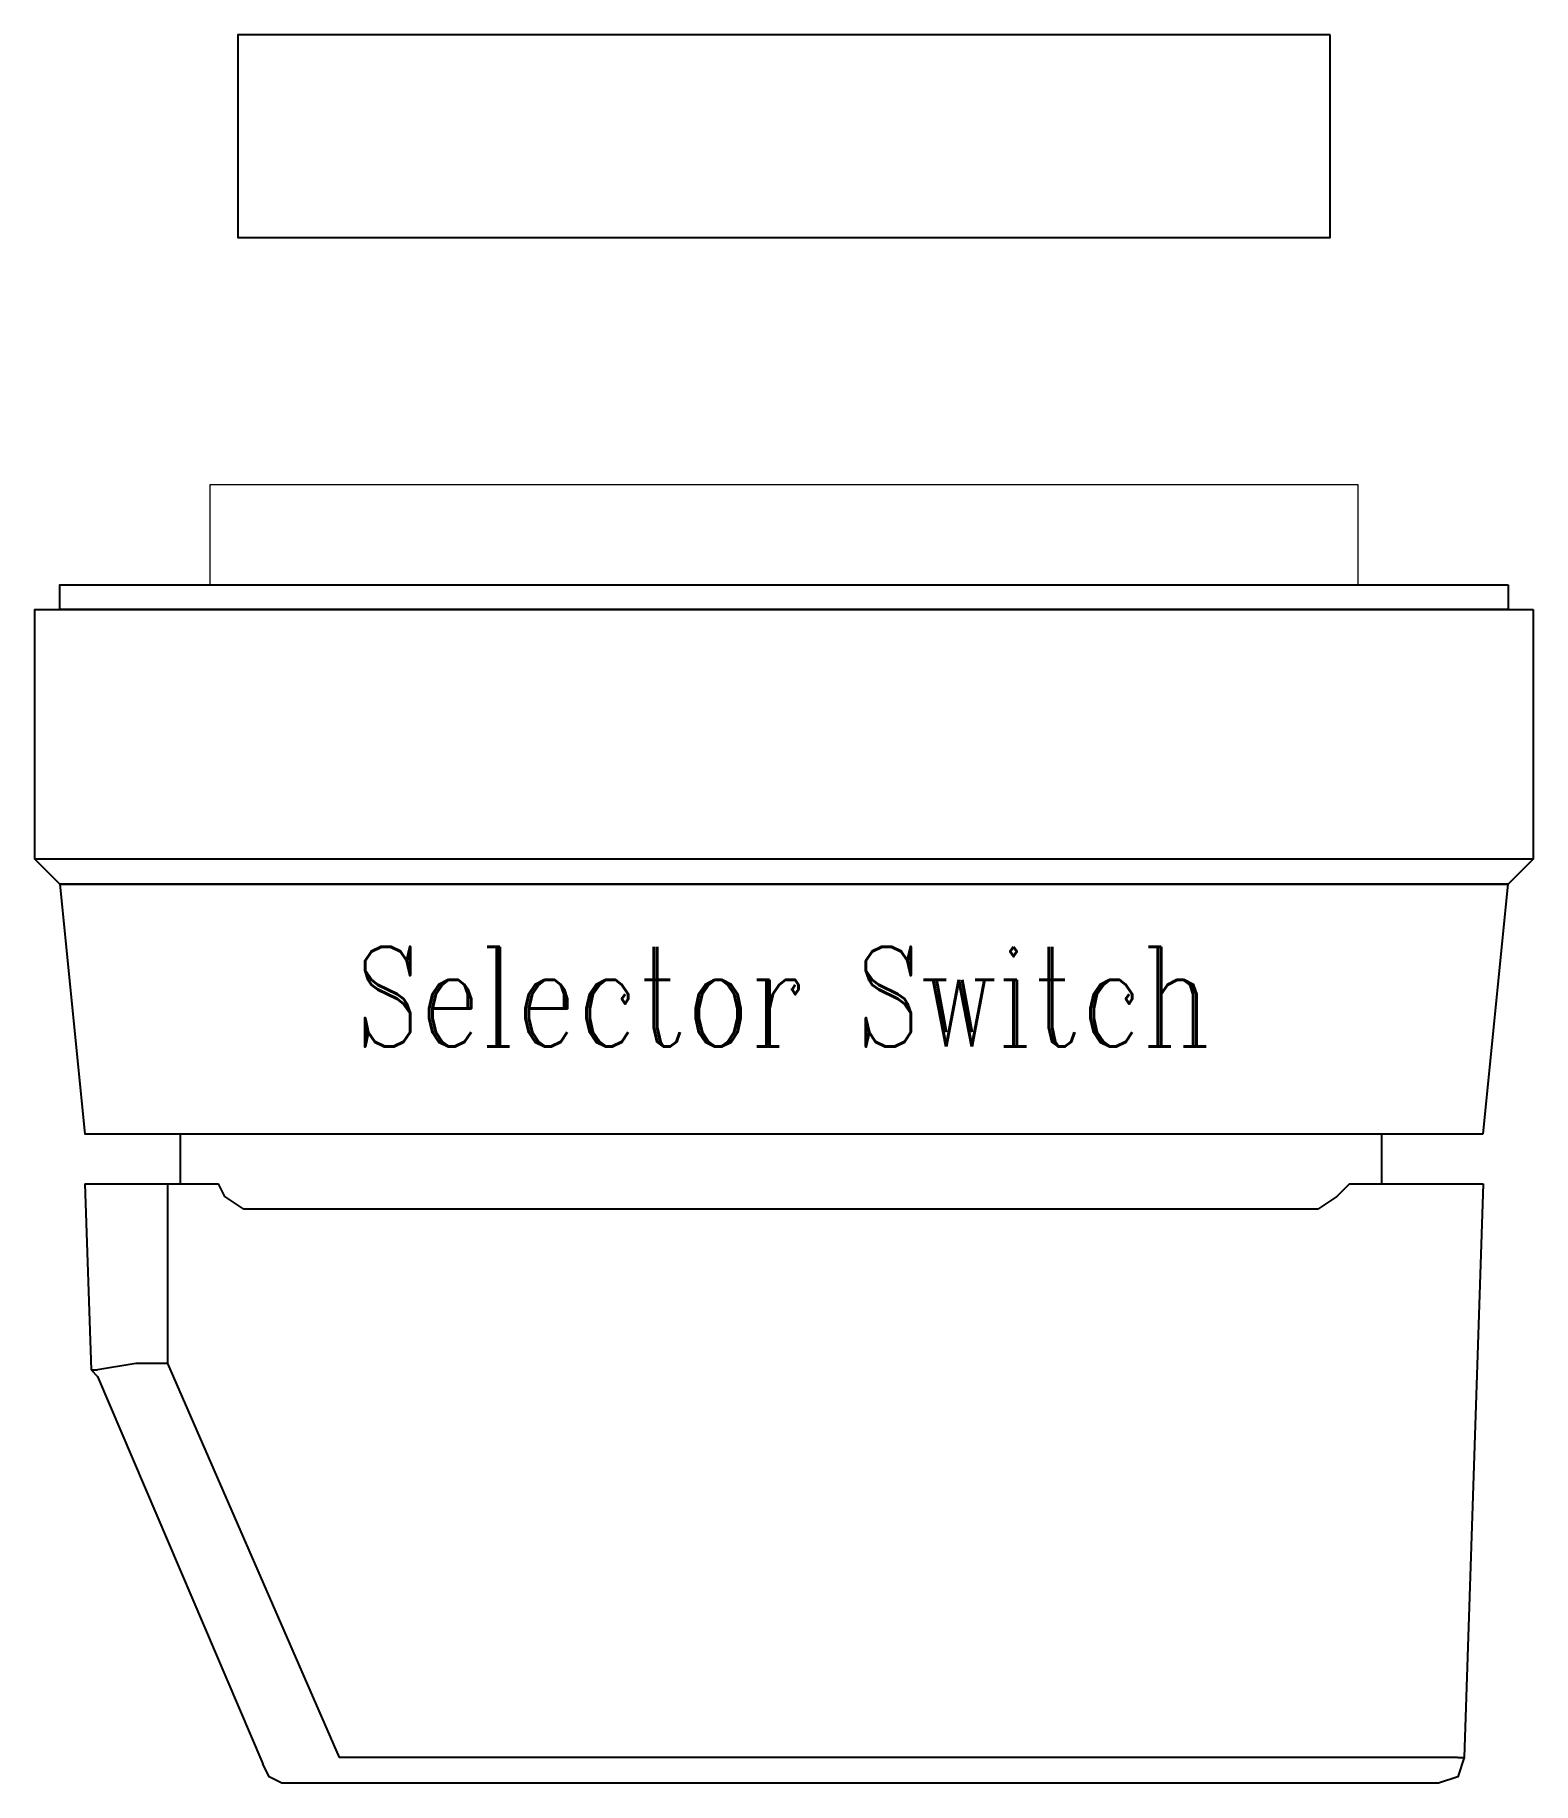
# Model space of a CAD drawing. Header units: millimetres. Extents: x 0 to 30, y 0 to 35.
import ezdxf
from ezdxf.enums import TextEntityAlignment as Align

# ---------------------------------------------------------------- set-up
doc = ezdxf.new("R2010")
doc.units = ezdxf.units.MM
doc.layers.add('hw_Punch', color=5, linetype='Continuous', lineweight=13)
doc.styles.add('hw_Block', font='complex.shx', dxfattribs={"width": 0.75})

# ---------------------------------------------------------------- blocks, each defined once
blk = doc.blocks.new('IDEC Selector Switch')
for points in [[(10.94, 11.009), (-10.94, 11.009), (-10.94, 6.954), (10.94, 6.954)], [(14.5, 0), (14.5, -0.5), (-14.5, -0.5), (-14.5, 0)], [(15, -0.5), (15, -5.5), (-15, -5.5), (-15, -0.5)], [(14.5, -6), (15, -5.5), (-15, -5.5), (-14.5, -6)], [(14, -11), (14.5, -6), (-14.5, -6), (-14, -11)]]:
    blk.add_lwpolyline(points, close=True)
for points in [[(-12.091, -11), (-12.091, -12)], [(11.964, -11), (11.964, -12)], [(-14, -12), (-13.873, -15.727)], [(-14, -12), (-11.327, -12)], [(-12.345, -12), (-12.345, -15.6)], [(-10.818, -12.509), (-11.2, -12.255), (-11.327, -12)], [(11.327, -12), (11.073, -12.255), (10.691, -12.509)], [(11.327, -12), (14, -12)], [(14, -12), (13.618, -23.491)], [(10.691, -12.509), (-10.818, -12.509)], [(-13.873, -15.727), (-13.745, -15.727)], [(-13.873, -15.727), (-13.745, -15.855)], [(-12.345, -15.6), (-12.982, -15.6), (-13.745, -15.727)], [(-12.345, -15.6), (-8.909, -23.491)], [(-13.745, -15.855), (-10.436, -23.618)], [(-10.055, -24), (-10.055, -24), (-10.309, -23.873), (-10.436, -23.618)], [(11.582, -23.491), (-8.909, -23.491)], [(13.491, -23.491), (12.982, -23.491), (12.473, -23.491), (11.964, -23.491), (11.582, -23.491)], [(13.618, -23.491), (13.491, -23.873), (13.109, -24)], [(13.491, -23.491), (13.618, -23.491)], [(13.109, -24), (-10.055, -24)]]:
    blk.add_lwpolyline(points)
at = {"layer": 'hw_Punch'}
blk.add_lwpolyline([(-11.5, 2), (-11.5, 0), (11.5, 0), (11.5, 2)], close=True, dxfattribs=at)
at = {"color": 254, "style": 'hw_Block', "width": 0.75}
blk.add_text('Selector Switch', height=2, dxfattribs=at).set_placement((0, -8.25), align=Align.MIDDLE_CENTER)
at = {"color": 254, "style": 'hw_Block', "width": 4.108696}
blk.add_attdef('SS_SUPPLIER', text='', height=2, dxfattribs=at).set_placement((-13.5, -4), (13.5, -4), align=Align.FIT)

msp = doc.modelspace()

# ---------------------------------------------------------------- block references
msp.add_blockref('IDEC Selector Switch', (15, 24))

doc.saveas('drawing.dxf')
